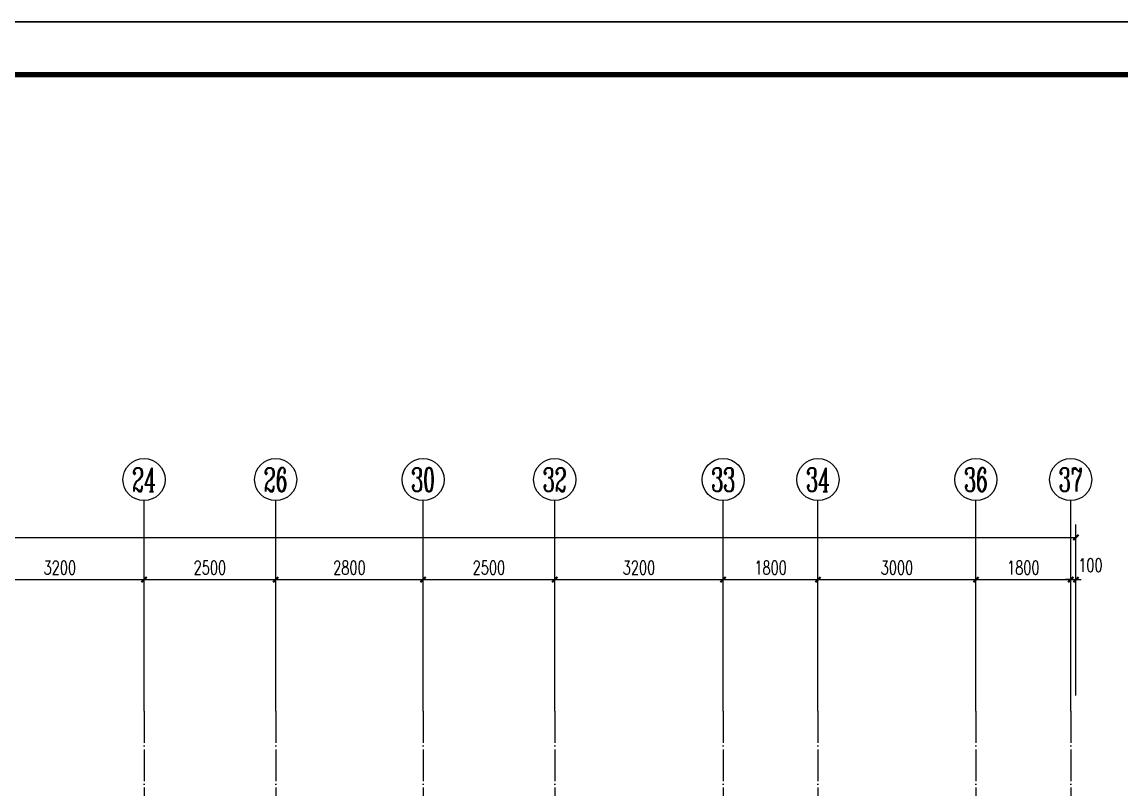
# Model space of a CAD drawing. Extents: x 393367 to 3005760, y 4998 to 826018.
# Drawn here: x 2527692 to 2548567, y 295190 to 309762 of the extents above; entities that cross this region are included whole.
import ezdxf
from ezdxf.enums import TextEntityAlignment as Align

# ---------------------------------------------------------------- set-up
doc = ezdxf.new("R2010")
doc.units = 0
doc.header["$LTSCALE"] = 1000
doc.linetypes.add('DOTE', pattern=[2.42, 2, -0.2, 0.02, -0.2])
doc.layers.get('0').update_dxf_attribs({"linetype": 'CONTINUOUS'})
doc.layers.get('Defpoints').update_dxf_attribs({"linetype": 'CONTINUOUS'})
for name, color, linetype in [('-TK', 7, 'CONTINUOUS'), ('AXIS', 3, 'CONTINUOUS'), ('AXIS_TEXT', 7, 'CONTINUOUS'), ('DOTE', 8, 'DOTE')]:
    doc.layers.add(name, color=color, linetype=linetype)
doc.layers.add('yichutu', color=7, linetype='CONTINUOUS', true_color=0xffffff, plot=False)
doc.styles.add('_TCH_AXIS', font='COMPLEX', dxfattribs={"bigfont": 'GBCBIG'})
doc.styles.add('_TCH_DIM_T3', font='SIMPLEX', dxfattribs={"width": 0.705882, "bigfont": 'GBCBIG'})
doc.styles.add('COMPLEX', font='COMPLEX')
doc.dimstyles.new('_TCH_ARCH&&100', dxfattribs={"dimtxt": 255, "dimasz": 100, "dimexe": 250, "dimexo": 300, "dimgap": 100, "dimtad": 1, "dimdec": 0, "dimzin": 0, "dimdsep": 46, "dimtxsty": '_TCH_DIM_T3', "dimblk": 'ARCHTICK', "dimcen": 0.09, "dimclrt": 7, "dimazin": 2, "dimtfac": 1, "dimtdec": 0, "dimtix": 1, "dimtmove": 2, "dimatfit": 3, "dimldrblk": 'ARCHTICK', "dimfxl": 1, "dimtolj": 1, "dimtzin": 0, "dimarcsym": 0})

# ---------------------------------------------------------------- blocks, each defined once
blk = doc.blocks.new('_ArchTick')
at = {"color": 0, "linetype": 'ByBlock', "const_width": 0.4}
blk.add_lwpolyline([(-0.5, -0.5), (0.5, 0.5)], dxfattribs=at)
blk = doc.blocks.new('*D3200')
at = {"layer": 'AXIS', "color": 0, "lineweight": -2}
for p, q in [((61600, 21150), (61600, 23600)), ((61700, 21150), (61700, 23600)), ((61600, 23350), (61500, 23350)), ((61600, 23350), (61700, 23350)), ((61700, 23350), (61800, 23350))]:
    blk.add_line(p, q, dxfattribs=at)
at = {"layer": 'Defpoints', "color": 0}
for p in [(61700, 23350), (61600, 20850), (61700, 20850)]:
    blk.add_point(p, dxfattribs=at)
at = {"layer": 'AXIS', "color": 0, "lineweight": -2, "xscale": 100, "yscale": 100, "zscale": 100}
blk.add_blockref('_ArchTick', (61600, 23350), dxfattribs=at)
at = {"layer": 'AXIS', "color": 0, "lineweight": -2, "xscale": 100, "yscale": 100, "zscale": 100, "rotation": 180}
blk.add_blockref('_ArchTick', (61700, 23350), dxfattribs=at)
at = {"layer": 'AXIS', "color": 7, "insert": (61975, 23625), "char_height": 255, "attachment_point": 5, "style": '_TCH_DIM_T3'}
blk.add_mtext('\\A1;100', dxfattribs=at)
blk = doc.blocks.new('*D3201')
at = {"layer": 'AXIS', "color": 0, "lineweight": -2}
for p, q in [((59800, 21150), (59800, 23600)), ((61600, 21150), (61600, 23600)), ((59800, 23350), (61600, 23350))]:
    blk.add_line(p, q, dxfattribs=at)
at = {"layer": 'Defpoints', "color": 0}
for p in [(61600, 23350), (59800, 20850), (61600, 20850)]:
    blk.add_point(p, dxfattribs=at)
at = {"layer": 'AXIS', "color": 0, "lineweight": -2, "xscale": 100, "yscale": 100, "zscale": 100, "rotation": 180}
blk.add_blockref('_ArchTick', (59800, 23350), dxfattribs=at)
at = {"layer": 'AXIS', "color": 0, "lineweight": -2, "xscale": 100, "yscale": 100, "zscale": 100}
blk.add_blockref('_ArchTick', (61600, 23350), dxfattribs=at)
at = {"layer": 'AXIS', "color": 7, "insert": (60700, 23577), "char_height": 255, "attachment_point": 5, "style": '_TCH_DIM_T3'}
blk.add_mtext('\\A1;1800', dxfattribs=at)
blk = doc.blocks.new('*D3202')
at = {"layer": 'AXIS', "color": 0, "lineweight": -2}
for p, q in [((56800, 21150), (56800, 23600)), ((59800, 21150), (59800, 23600)), ((56800, 23350), (59800, 23350))]:
    blk.add_line(p, q, dxfattribs=at)
at = {"layer": 'Defpoints', "color": 0}
for p in [(59800, 23350), (56800, 20850), (59800, 20850)]:
    blk.add_point(p, dxfattribs=at)
at = {"layer": 'AXIS', "color": 0, "lineweight": -2, "xscale": 100, "yscale": 100, "zscale": 100, "rotation": 180}
blk.add_blockref('_ArchTick', (56800, 23350), dxfattribs=at)
at = {"layer": 'AXIS', "color": 0, "lineweight": -2, "xscale": 100, "yscale": 100, "zscale": 100}
blk.add_blockref('_ArchTick', (59800, 23350), dxfattribs=at)
at = {"layer": 'AXIS', "color": 7, "insert": (58300, 23577), "char_height": 255, "attachment_point": 5, "style": '_TCH_DIM_T3'}
blk.add_mtext('\\A1;3000', dxfattribs=at)
blk = doc.blocks.new('*D3203')
at = {"layer": 'AXIS', "color": 0, "lineweight": -2}
for p, q in [((55000, 21150), (55000, 23600)), ((56800, 21150), (56800, 23600)), ((55000, 23350), (56800, 23350))]:
    blk.add_line(p, q, dxfattribs=at)
at = {"layer": 'Defpoints', "color": 0}
for p in [(56800, 23350), (55000, 20850), (56800, 20850)]:
    blk.add_point(p, dxfattribs=at)
at = {"layer": 'AXIS', "color": 0, "lineweight": -2, "xscale": 100, "yscale": 100, "zscale": 100, "rotation": 180}
blk.add_blockref('_ArchTick', (55000, 23350), dxfattribs=at)
at = {"layer": 'AXIS', "color": 0, "lineweight": -2, "xscale": 100, "yscale": 100, "zscale": 100}
blk.add_blockref('_ArchTick', (56800, 23350), dxfattribs=at)
at = {"layer": 'AXIS', "color": 7, "insert": (55900, 23577), "char_height": 255, "attachment_point": 5, "style": '_TCH_DIM_T3'}
blk.add_mtext('\\A1;1800', dxfattribs=at)
blk = doc.blocks.new('*D3204')
at = {"layer": 'AXIS', "color": 0, "lineweight": -2}
for p, q in [((51800, 21150), (51800, 23600)), ((55000, 21150), (55000, 23600)), ((51800, 23350), (55000, 23350))]:
    blk.add_line(p, q, dxfattribs=at)
at = {"layer": 'Defpoints', "color": 0}
for p in [(55000, 23350), (51800, 20850), (55000, 20850)]:
    blk.add_point(p, dxfattribs=at)
at = {"layer": 'AXIS', "color": 0, "lineweight": -2, "xscale": 100, "yscale": 100, "zscale": 100, "rotation": 180}
blk.add_blockref('_ArchTick', (51800, 23350), dxfattribs=at)
at = {"layer": 'AXIS', "color": 0, "lineweight": -2, "xscale": 100, "yscale": 100, "zscale": 100}
blk.add_blockref('_ArchTick', (55000, 23350), dxfattribs=at)
at = {"layer": 'AXIS', "color": 7, "insert": (53400, 23577), "char_height": 255, "attachment_point": 5, "style": '_TCH_DIM_T3'}
blk.add_mtext('\\A1;3200', dxfattribs=at)
blk = doc.blocks.new('*D3205')
at = {"layer": 'AXIS', "color": 0, "lineweight": -2}
for p, q in [((49300, 21150), (49300, 23600)), ((51800, 21150), (51800, 23600)), ((49300, 23350), (51800, 23350))]:
    blk.add_line(p, q, dxfattribs=at)
at = {"layer": 'Defpoints', "color": 0}
for p in [(51800, 23350), (49300, 20850), (51800, 20850)]:
    blk.add_point(p, dxfattribs=at)
at = {"layer": 'AXIS', "color": 0, "lineweight": -2, "xscale": 100, "yscale": 100, "zscale": 100, "rotation": 180}
blk.add_blockref('_ArchTick', (49300, 23350), dxfattribs=at)
at = {"layer": 'AXIS', "color": 0, "lineweight": -2, "xscale": 100, "yscale": 100, "zscale": 100}
blk.add_blockref('_ArchTick', (51800, 23350), dxfattribs=at)
at = {"layer": 'AXIS', "color": 7, "insert": (50550, 23577), "char_height": 255, "attachment_point": 5, "style": '_TCH_DIM_T3'}
blk.add_mtext('\\A1;2500', dxfattribs=at)
blk = doc.blocks.new('*D3206')
at = {"layer": 'AXIS', "color": 0, "lineweight": -2}
for p, q in [((46500, 21150), (46500, 23600)), ((49300, 21150), (49300, 23600)), ((46500, 23350), (49300, 23350))]:
    blk.add_line(p, q, dxfattribs=at)
at = {"layer": 'Defpoints', "color": 0}
for p in [(49300, 23350), (46500, 20850), (49300, 20850)]:
    blk.add_point(p, dxfattribs=at)
at = {"layer": 'AXIS', "color": 0, "lineweight": -2, "xscale": 100, "yscale": 100, "zscale": 100, "rotation": 180}
blk.add_blockref('_ArchTick', (46500, 23350), dxfattribs=at)
at = {"layer": 'AXIS', "color": 0, "lineweight": -2, "xscale": 100, "yscale": 100, "zscale": 100}
blk.add_blockref('_ArchTick', (49300, 23350), dxfattribs=at)
at = {"layer": 'AXIS', "color": 7, "insert": (47900, 23577), "char_height": 255, "attachment_point": 5, "style": '_TCH_DIM_T3'}
blk.add_mtext('\\A1;2800', dxfattribs=at)
blk = doc.blocks.new('*D3207')
at = {"layer": 'AXIS', "color": 0, "lineweight": -2}
for p, q in [((44000, 21150), (44000, 23600)), ((46500, 21150), (46500, 23600)), ((44000, 23350), (46500, 23350))]:
    blk.add_line(p, q, dxfattribs=at)
at = {"layer": 'Defpoints', "color": 0}
for p in [(46500, 23350), (44000, 20850), (46500, 20850)]:
    blk.add_point(p, dxfattribs=at)
at = {"layer": 'AXIS', "color": 0, "lineweight": -2, "xscale": 100, "yscale": 100, "zscale": 100, "rotation": 180}
blk.add_blockref('_ArchTick', (44000, 23350), dxfattribs=at)
at = {"layer": 'AXIS', "color": 0, "lineweight": -2, "xscale": 100, "yscale": 100, "zscale": 100}
blk.add_blockref('_ArchTick', (46500, 23350), dxfattribs=at)
at = {"layer": 'AXIS', "color": 7, "insert": (45250, 23577), "char_height": 255, "attachment_point": 5, "style": '_TCH_DIM_T3'}
blk.add_mtext('\\A1;2500', dxfattribs=at)
blk = doc.blocks.new('*D3208')
at = {"layer": 'AXIS', "color": 0, "lineweight": -2}
for p, q in [((40800, 21150), (40800, 23600)), ((44000, 21150), (44000, 23600)), ((40800, 23350), (44000, 23350))]:
    blk.add_line(p, q, dxfattribs=at)
at = {"layer": 'Defpoints', "color": 0}
for p in [(44000, 23350), (40800, 20850), (44000, 20850)]:
    blk.add_point(p, dxfattribs=at)
at = {"layer": 'AXIS', "color": 0, "lineweight": -2, "xscale": 100, "yscale": 100, "zscale": 100, "rotation": 180}
blk.add_blockref('_ArchTick', (40800, 23350), dxfattribs=at)
at = {"layer": 'AXIS', "color": 0, "lineweight": -2, "xscale": 100, "yscale": 100, "zscale": 100}
blk.add_blockref('_ArchTick', (44000, 23350), dxfattribs=at)
at = {"layer": 'AXIS', "color": 7, "insert": (42400, 23577), "char_height": 255, "attachment_point": 5, "style": '_TCH_DIM_T3'}
blk.add_mtext('\\A1;3200', dxfattribs=at)
blk = doc.blocks.new('*D3260')
at = {"layer": 'AXIS', "color": 0, "lineweight": -2}
for p, q in [((6700, 21150), (6700, 24400)), ((61700, 21150), (61700, 24400)), ((6700, 24150), (61700, 24150))]:
    blk.add_line(p, q, dxfattribs=at)
at = {"layer": 'Defpoints', "color": 0}
for p in [(61700, 24150), (6700, 20850), (61700, 20850)]:
    blk.add_point(p, dxfattribs=at)
at = {"layer": 'AXIS', "color": 0, "lineweight": -2, "xscale": 100, "yscale": 100, "zscale": 100, "rotation": 180}
blk.add_blockref('_ArchTick', (6700, 24150), dxfattribs=at)
at = {"layer": 'AXIS', "color": 0, "lineweight": -2, "xscale": 100, "yscale": 100, "zscale": 100}
blk.add_blockref('_ArchTick', (61700, 24150), dxfattribs=at)
at = {"layer": 'AXIS', "color": 7, "insert": (34200, 24377), "char_height": 255, "attachment_point": 5, "style": '_TCH_DIM_T3'}
blk.add_mtext('\\A1;55000', dxfattribs=at)
blk = doc.blocks.new('_axiso')
blk.add_circle((0, 0), 0.5)
at = {"layer": 'AXIS_TEXT', "style": 'COMPLEX', "width": 1.041667}
blk.add_attdef('A', text='', height=0.56, dxfattribs=at).set_placement((-0.25, -0.28), (0.25, -0.28), align=Align.FIT)
blk = doc.blocks.new('A1')
blk.add_lwpolyline([(0, 59400), (0, 0), (84100, 0), (84100, 59400)], close=True)
at = {"const_width": 100}
blk.add_lwpolyline([(2500, 58400), (2500, 1000), (83100, 1000), (83100, 58400)], close=True, dxfattribs=at)
blk = doc.blocks.new('yct-841-594-84100-59400-100-1000')
at = {"layer": 'yichutu', "color": 7, "true_color": 0xffffff}
blk.add_lwpolyline([(0, 0), (0, 59400), (84100, 59400), (84100, 0)], close=True, dxfattribs=at)
blk = doc.blocks.new('A$C427E36F2')
at = {"layer": 'AXIS'}
for p, q in [((44000, 20850), (44000, 24850)), ((46500, 20850), (46500, 24850)), ((49300, 20850), (49300, 24850)), ((51800, 20850), (51800, 24850)), ((55000, 20850), (55000, 24850)), ((56800, 20850), (56800, 24850)), ((59800, 20850), (59800, 24850)), ((61600, 20850), (61600, 24850))]:
    blk.add_line(p, q, dxfattribs=at)
at = {"layer": 'DOTE', "linetype": 'DOTE', "ltscale": 0.3}
for p, q in [((44000, 20850), (44000, 14700)), ((46500, 20850), (46500, 13200)), ((49300, 20850), (49300, 13200)), ((51800, 20850), (51800, 14700)), ((55000, 20850), (55000, 4800)), ((56800, 20850), (56800, 13200)), ((59800, 20850), (59800, 13200)), ((61600, 20850), (61600, 4800))]:
    blk.add_line(p, q, dxfattribs=at)
at = {"layer": 'AXIS'}
ref = blk.add_blockref('_axiso', (44000, 25250), dxfattribs=dict(at, xscale=800, yscale=800, zscale=800))
ref.add_attrib('A', '24', dxfattribs={"layer": 'AXIS_TEXT', "height": 452.55, "style": '_TCH_AXIS', "width": 0.583333}).set_placement((43773.7, 25023.7), (44226.3, 25023.7), align=Align.FIT)
ref = blk.add_blockref('_axiso', (46500, 25250), dxfattribs=dict(at, xscale=800, yscale=800, zscale=800))
ref.add_attrib('A', '26', dxfattribs={"layer": 'AXIS_TEXT', "height": 452.55, "style": '_TCH_AXIS', "width": 0.617647}).set_placement((46273.7, 25023.7), (46726.3, 25023.7), align=Align.FIT)
ref = blk.add_blockref('_axiso', (49300, 25250), dxfattribs=dict(at, xscale=800, yscale=800, zscale=800))
ref.add_attrib('A', '30', dxfattribs={"layer": 'AXIS_TEXT', "height": 452.55, "style": '_TCH_AXIS', "width": 0.636364}).set_placement((49073.7, 25023.7), (49526.3, 25023.7), align=Align.FIT)
ref = blk.add_blockref('_axiso', (51800, 25250), dxfattribs=dict(at, xscale=800, yscale=800, zscale=800))
ref.add_attrib('A', '32', dxfattribs={"layer": 'AXIS_TEXT', "height": 452.55, "style": '_TCH_AXIS', "width": 0.636364}).set_placement((51573.7, 25023.7), (52026.3, 25023.7), align=Align.FIT)
ref = blk.add_blockref('_axiso', (55000, 25250), dxfattribs=dict(at, xscale=800, yscale=800, zscale=800))
ref.add_attrib('A', '33', dxfattribs={"layer": 'AXIS_TEXT', "height": 452.55, "style": '_TCH_AXIS', "width": 0.636364}).set_placement((54773.7, 25023.7), (55226.3, 25023.7), align=Align.FIT)
ref = blk.add_blockref('_axiso', (56800, 25250), dxfattribs=dict(at, xscale=800, yscale=800, zscale=800))
ref.add_attrib('A', '34', dxfattribs={"layer": 'AXIS_TEXT', "height": 452.55, "style": '_TCH_AXIS', "width": 0.6}).set_placement((56573.7, 25023.7), (57026.3, 25023.7), align=Align.FIT)
ref = blk.add_blockref('_axiso', (59800, 25250), dxfattribs=dict(at, xscale=800, yscale=800, zscale=800))
ref.add_attrib('A', '36', dxfattribs={"layer": 'AXIS_TEXT', "height": 452.55, "style": '_TCH_AXIS', "width": 0.636364}).set_placement((59573.7, 25023.7), (60026.3, 25023.7), align=Align.FIT)
ref = blk.add_blockref('_axiso', (61600, 25250), dxfattribs=dict(at, xscale=800, yscale=800, zscale=800))
ref.add_attrib('A', '37', dxfattribs={"layer": 'AXIS_TEXT', "height": 452.55, "style": '_TCH_AXIS', "width": 0.636364}).set_placement((61373.7, 25023.7), (61826.3, 25023.7), align=Align.FIT)
for p1, p2, distance, picture, middle in [((6700, 20850), (61700, 20850), 3300, '*D3260', (34200, 24377.5)), ((40800, 20850), (44000, 20850), 2500, '*D3208', (42400, 23577.5)), ((44000, 20850), (46500, 20850), 2500, '*D3207', (45250, 23577.5)), ((46500, 20850), (49300, 20850), 2500, '*D3206', (47900, 23577.5)), ((49300, 20850), (51800, 20850), 2500, '*D3205', (50550, 23577.5)), ((51800, 20850), (55000, 20850), 2500, '*D3204', (53400, 23577.5)), ((55000, 20850), (56800, 20850), 2500, '*D3203', (55900, 23577.5)), ((56800, 20850), (59800, 20850), 2500, '*D3202', (58300, 23577.5)), ((59800, 20850), (61600, 20850), 2500, '*D3201', (60700, 23577.5))]:
    dim = blk.add_aligned_dim(p1=p1, p2=p2, distance=distance, dimstyle='_TCH_ARCH&&100', dxfattribs=at)
    dim.commit()
    dim.dimension.update_dxf_attribs({"geometry": picture, "text_midpoint": middle})
dim = blk.add_linear_dim(base=(61700, 23350), p1=(61600, 20850), p2=(61700, 20850), angle=0, dimstyle='_TCH_ARCH&&100', dxfattribs=at)
dim.commit()
dim.dimension.update_dxf_attribs({"geometry": '*D3200', "text_midpoint": (61975, 23625), "dimtype": 129})

msp = doc.modelspace()

# ---------------------------------------------------------------- block references
at = {"layer": '-TK'}
msp.add_blockref('A1', (2480869.24175, 250362.12225), dxfattribs=at)
msp.add_blockref('A$C427E36F2', (2486010.61679, 275818.6659))
at = {"layer": 'yichutu'}
msp.add_blockref('yct-841-594-84100-59400-100-1000', (2480869.24175, 250362.12225), dxfattribs=at)

doc.saveas('drawing.dxf')
